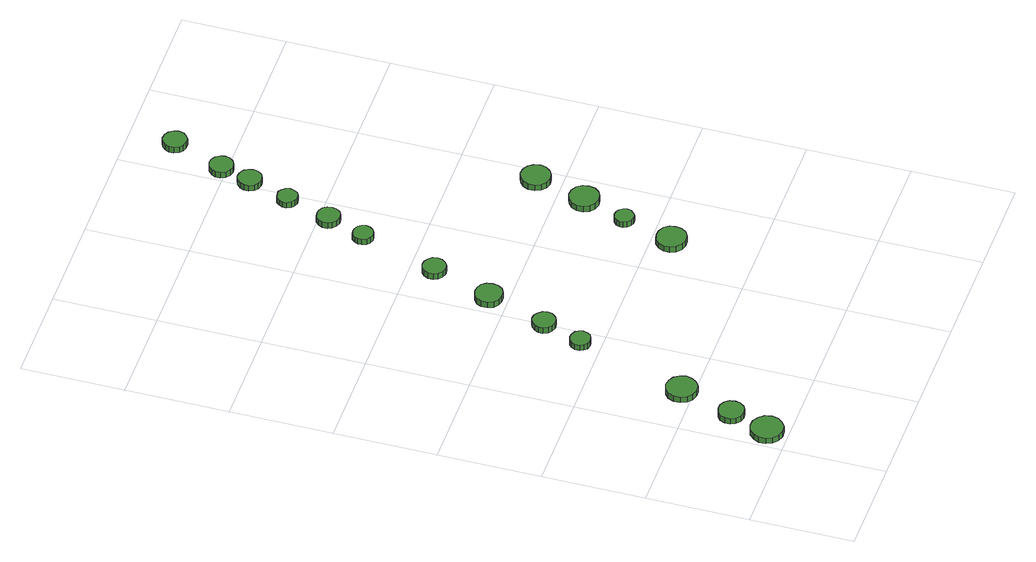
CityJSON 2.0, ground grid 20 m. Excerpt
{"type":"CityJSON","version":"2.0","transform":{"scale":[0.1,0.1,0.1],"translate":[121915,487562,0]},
"CityObjects":{
"tree1":{"type":"SolitaryVegetationObject","attributes":{"function":"something"},"geometry":[{"type":"MultiSurface","lod":"1","boundaries":[[[0,1,2,3,4,5,6,7,8,9,10,11,12,13,14]],[[15,16,17,18,19,20,21,22,23,24,25,26,27,28,29]],[[0,29,28,1]],[[1,28,27,2]],[[2,27,26,3]],[[3,26,25,4]],[[4,25,24,5]],[[5,24,23,6]],[[6,23,22,7]],[[7,22,21,8]],[[8,21,20,9]],[[9,20,19,10]],[[10,19,18,11]],[[11,18,17,12]],[[12,17,16,13]],[[13,16,15,14]],[[14,15,29,0]]]}]},
"tree2":{"type":"SolitaryVegetationObject","attributes":{"function":"something"},"geometry":[{"type":"MultiSurface","lod":"1","boundaries":[[[30,31,32,33,34,35,36,37,38,39,40,41,42,43,44]],[[45,46,47,48,49,50,51,52,53,54,55,56,57,58,59]],[[30,59,58,31]],[[31,58,57,32]],[[32,57,56,33]],[[33,56,55,34]],[[34,55,54,35]],[[35,54,53,36]],[[36,53,52,37]],[[37,52,51,38]],[[38,51,50,39]],[[39,50,49,40]],[[40,49,48,41]],[[41,48,47,42]],[[42,47,46,43]],[[43,46,45,44]],[[44,45,59,30]]]}]},
"tree3":{"type":"SolitaryVegetationObject","attributes":{"function":"something"},"geometry":[{"type":"MultiSurface","lod":"1","boundaries":[[[60,61,62,63,64,65,66,67,68,69,70,71,72,73,74]],[[75,76,77,78,79,80,81,82,83,84,85,86,87,88,89]],[[60,89,88,61]],[[61,88,87,62]],[[62,87,86,63]],[[63,86,85,64]],[[64,85,84,65]],[[65,84,83,66]],[[66,83,82,67]],[[67,82,81,68]],[[68,81,80,69]],[[69,80,79,70]],[[70,79,78,71]],[[71,78,77,72]],[[72,77,76,73]],[[73,76,75,74]],[[74,75,89,60]]]}]},
"tree4":{"type":"SolitaryVegetationObject","attributes":{"function":"something"},"geometry":[{"type":"MultiSurface","lod":"1","boundaries":[[[90,91,92,93,94,95,96,97,98,99,100,101,102,103,104]],[[105,106,107,108,109,110,111,112,113,114,115,116,117,118,119]],[[90,119,118,91]],[[91,118,117,92]],[[92,117,116,93]],[[93,116,115,94]],[[94,115,114,95]],[[95,114,113,96]],[[96,113,112,97]],[[97,112,111,98]],[[98,111,110,99]],[[99,110,109,100]],[[100,109,108,101]],[[101,108,107,102]],[[102,107,106,103]],[[103,106,105,104]],[[104,105,119,90]]]}]},
"tree5":{"type":"SolitaryVegetationObject","attributes":{"function":"something"},"geometry":[{"type":"MultiSurface","lod":"1","boundaries":[[[120,121,122,123,124,125,126,127,128,129,130,131,132,133,134]],[[135,136,137,138,139,140,141,142,143,144,145,146,147,148,149]],[[120,149,148,121]],[[121,148,147,122]],[[122,147,146,123]],[[123,146,145,124]],[[124,145,144,125]],[[125,144,143,126]],[[126,143,142,127]],[[127,142,141,128]],[[128,141,140,129]],[[129,140,139,130]],[[130,139,138,131]],[[131,138,137,132]],[[132,137,136,133]],[[133,136,135,134]],[[134,135,149,120]]]}]},
"tree6":{"type":"SolitaryVegetationObject","attributes":{"function":"something"},"geometry":[{"type":"MultiSurface","lod":"1","boundaries":[[[150,151,152,153,154,155,156,157,158,159,160,161,162,163,164]],[[165,166,167,168,169,170,171,172,173,174,175,176,177,178,179]],[[150,179,178,151]],[[151,178,177,152]],[[152,177,176,153]],[[153,176,175,154]],[[154,175,174,155]],[[155,174,173,156]],[[156,173,172,157]],[[157,172,171,158]],[[158,171,170,159]],[[159,170,169,160]],[[160,169,168,161]],[[161,168,167,162]],[[162,167,166,163]],[[163,166,165,164]],[[164,165,179,150]]]}]},
"tree7":{"type":"SolitaryVegetationObject","attributes":{"function":"something"},"geometry":[{"type":"MultiSurface","lod":"1","boundaries":[[[180,181,182,183,184,185,186,187,188,189,190,191,192,193,194]],[[195,196,197,198,199,200,201,202,203,204,205,206,207,208,209]],[[180,209,208,181]],[[181,208,207,182]],[[182,207,206,183]],[[183,206,205,184]],[[184,205,204,185]],[[185,204,203,186]],[[186,203,202,187]],[[187,202,201,188]],[[188,201,200,189]],[[189,200,199,190]],[[190,199,198,191]],[[191,198,197,192]],[[192,197,196,193]],[[193,196,195,194]],[[194,195,209,180]]]}]},
"tree8":{"type":"SolitaryVegetationObject","attributes":{"function":"something"},"geometry":[{"type":"MultiSurface","lod":"1","boundaries":[[[210,211,212,213,214,215,216,217,218,219,220,221,222,223,224]],[[225,226,227,228,229,230,231,232,233,234,235,236,237,238,239]],[[210,239,238,211]],[[211,238,237,212]],[[212,237,236,213]],[[213,236,235,214]],[[214,235,234,215]],[[215,234,233,216]],[[216,233,232,217]],[[217,232,231,218]],[[218,231,230,219]],[[219,230,229,220]],[[220,229,228,221]],[[221,228,227,222]],[[222,227,226,223]],[[223,226,225,224]],[[224,225,239,210]]]}]},
"tree9":{"type":"SolitaryVegetationObject","attributes":{"function":"something"},"geometry":[{"type":"MultiSurface","lod":"1","boundaries":[[[240,241,242,243,244,245,246,247,248,249,250,251,252,253,254]],[[255,256,257,258,259,260,261,262,263,264,265,266,267,268,269]],[[240,269,268,241]],[[241,268,267,242]],[[242,267,266,243]],[[243,266,265,244]],[[244,265,264,245]],[[245,264,263,246]],[[246,263,262,247]],[[247,262,261,248]],[[248,261,260,249]],[[249,260,259,250]],[[250,259,258,251]],[[251,258,257,252]],[[252,257,256,253]],[[253,256,255,254]],[[254,255,269,240]]]}]},
"tree10":{"type":"SolitaryVegetationObject","attributes":{"function":"something"},"geometry":[{"type":"MultiSurface","lod":"1","boundaries":[[[270,271,272,273,274,275,276,277,278,279,280,281,282,283,284]],[[285,286,287,288,289,290,291,292,293,294,295,296,297,298,299]],[[270,299,298,271]],[[271,298,297,272]],[[272,297,296,273]],[[273,296,295,274]],[[274,295,294,275]],[[275,294,293,276]],[[276,293,292,277]],[[277,292,291,278]],[[278,291,290,279]],[[279,290,289,280]],[[280,289,288,281]],[[281,288,287,282]],[[282,287,286,283]],[[283,286,285,284]],[[284,285,299,270]]]}]},
"tree11":{"type":"SolitaryVegetationObject","attributes":{"function":"something"},"geometry":[{"type":"MultiSurface","lod":"1","boundaries":[[[300,301,302,303,304,305,306,307,308,309,310,311,312,313,314]],[[315,316,317,318,319,320,321,322,323,324,325,326,327,328,329]],[[300,329,328,301]],[[301,328,327,302]],[[302,327,326,303]],[[303,326,325,304]],[[304,325,324,305]],[[305,324,323,306]],[[306,323,322,307]],[[307,322,321,308]],[[308,321,320,309]],[[309,320,319,310]],[[310,319,318,311]],[[311,318,317,312]],[[312,317,316,313]],[[313,316,315,314]],[[314,315,329,300]]]}]},
"tree12":{"type":"SolitaryVegetationObject","attributes":{"function":"something"},"geometry":[{"type":"MultiSurface","lod":"1","boundaries":[[[330,331,332,333,334,335,336,337,338,339,340,341,342,343,344]],[[345,346,347,348,349,350,351,352,353,354,355,356,357,358,359]],[[330,359,358,331]],[[331,358,357,332]],[[332,357,356,333]],[[333,356,355,334]],[[334,355,354,335]],[[335,354,353,336]],[[336,353,352,337]],[[337,352,351,338]],[[338,351,350,339]],[[339,350,349,340]],[[340,349,348,341]],[[341,348,347,342]],[[342,347,346,343]],[[343,346,345,344]],[[344,345,359,330]]]}]},
"tree13":{"type":"SolitaryVegetationObject","attributes":{"function":"something"},"geometry":[{"type":"MultiSurface","lod":"1","boundaries":[[[360,361,362,363,364,365,366,367,368,369,370,371,372,373,374]],[[375,376,377,378,379,380,381,382,383,384,385,386,387,388,389]],[[360,389,388,361]],[[361,388,387,362]],[[362,387,386,363]],[[363,386,385,364]],[[364,385,384,365]],[[365,384,383,366]],[[366,383,382,367]],[[367,382,381,368]],[[368,381,380,369]],[[369,380,379,370]],[[370,379,378,371]],[[371,378,377,372]],[[372,377,376,373]],[[373,376,375,374]],[[374,375,389,360]]]}]},
"tree14":{"type":"SolitaryVegetationObject","attributes":{"function":"something"},"geometry":[{"type":"MultiSurface","lod":"1","boundaries":[[[390,391,392,393,394,395,396,397,398,399,400,401,402,403,404]],[[405,406,407,408,409,410,411,412,413,414,415,416,417,418,419]],[[390,419,418,391]],[[391,418,417,392]],[[392,417,416,393]],[[393,416,415,394]],[[394,415,414,395]],[[395,414,413,396]],[[396,413,412,397]],[[397,412,411,398]],[[398,411,410,399]],[[399,410,409,400]],[[400,409,408,401]],[[401,408,407,402]],[[402,407,406,403]],[[403,406,405,404]],[[404,405,419,390]]]}]},
"tree15":{"type":"SolitaryVegetationObject","attributes":{"function":"something"},"geometry":[{"type":"MultiSurface","lod":"1","boundaries":[[[420,421,422,423,424,425,426,427,428,429,430,431,432,433,434]],[[435,436,437,438,439,440,441,442,443,444,445,446,447,448,449]],[[420,449,448,421]],[[421,448,447,422]],[[422,447,446,423]],[[423,446,445,424]],[[424,445,444,425]],[[425,444,443,426]],[[426,443,442,427]],[[427,442,441,428]],[[428,441,440,429]],[[429,440,439,430]],[[430,439,438,431]],[[431,438,437,432]],[[432,437,436,433]],[[433,436,435,434]],[[434,435,449,420]]]}]},
"tree16":{"type":"SolitaryVegetationObject","attributes":{"function":"something"},"geometry":[{"type":"MultiSurface","lod":"1","boundaries":[[[450,451,452,453,454,455,456,457,458,459,460,461,462,463,464]],[[465,466,467,468,469,470,471,472,473,474,475,476,477,478,479]],[[450,479,478,451]],[[451,478,477,452]],[[452,477,476,453]],[[453,476,475,454]],[[454,475,474,455]],[[455,474,473,456]],[[456,473,472,457]],[[457,472,471,458]],[[458,471,470,459]],[[459,470,469,460]],[[460,469,468,461]],[[461,468,467,462]],[[462,467,466,463]],[[463,466,465,464]],[[464,465,479,450]]]}]},
"tree17":{"type":"SolitaryVegetationObject","attributes":{"function":"something"},"geometry":[{"type":"MultiSurface","lod":"1","boundaries":[[[480,481,482,483,484,485,486,487,488,489,490,491,492,493,494]],[[495,496,497,498,499,500,501,502,503,504,505,506,507,508,509]],[[480,509,508,481]],[[481,508,507,482]],[[482,507,506,483]],[[483,506,505,484]],[[484,505,504,485]],[[485,504,503,486]],[[486,503,502,487]],[[487,502,501,488]],[[488,501,500,489]],[[489,500,499,490]],[[490,499,498,491]],[[491,498,497,492]],[[492,497,496,493]],[[493,496,495,494]],[[494,495,509,480]]]}]}
},
"vertices":[
[70,41,16],[67,54,16],[59,64,16],[48,71,16],[35,72,16],[23,68,16],[13,59,16],[8,47,16],[8,34,16],[13,22,16],[23,14,16],[35,10,16],[48,11,16],[59,18,16],[67,28,16],[67,28,3],[59,18,3],[48,11,3],[35,10,3],[23,14,3],[13,22,3],[8,34,3],[8,47,3],[13,59,3],[23,68,3],[35,72,3],[48,71,3],[59,64,3],[67,54,3],[70,41,3],
[89,117,16],[87,128,16],[81,136,16],[72,141,16],[62,142,16],[52,139,16],[44,132,16],[40,123,16],[40,112,16],[44,103,16],[52,96,16],[62,93,16],[72,94,16],[81,99,16],[87,107,16],[87,107,3],[81,99,3],[72,94,3],[62,93,3],[52,96,3],[44,103,3],[40,112,3],[40,123,3],[44,132,3],[52,139,3],[62,142,3],[72,141,3],[81,136,3],[87,128,3],[89,117,3],
[127,223,17],[124,235,17],[117,245,17],[106,251,17],[94,253,17],[82,249,17],[73,241,17],[68,229,17],[68,217,17],[73,205,17],[82,197,17],[94,193,17],[106,194,17],[117,201,17],[124,211,17],[124,211,4],[117,201,4],[106,194,4],[94,193,4],[82,197,4],[73,205,4],[68,217,4],[68,229,4],[73,241,4],[82,249,4],[94,253,4],[106,251,4],[117,245,4],[124,235,4],[127,223,4],
[191,441,15],[189,449,15],[185,455,15],[177,459,15],[169,460,15],[161,458,15],[155,452,15],[152,445,15],[152,436,15],[155,429,15],[161,423,15],[169,421,15],[177,422,15],[185,426,15],[189,432,15],[189,432,2],[185,426,2],[177,422,2],[169,421,2],[161,423,2],[155,429,2],[152,436,2],[152,445,2],[155,452,2],[161,458,2],[169,460,2],[177,459,2],[185,455,2],[189,449,2],[191,441,2],
[221,518,16],[219,527,16],[213,535,16],[205,540,16],[196,541,16],[187,538,16],[180,531,16],[176,523,16],[176,514,16],[180,505,16],[187,499,16],[196,496,16],[205,497,16],[213,502,16],[219,509,16],[219,509,3],[213,502,3],[205,497,3],[196,496,3],[187,499,3],[180,505,3],[176,514,3],[176,523,3],[180,531,3],[187,538,3],[196,541,3],[205,540,3],[213,535,3],[219,527,3],[221,518,3],
[264,637,17],[262,648,17],[256,657,17],[246,662,17],[235,663,17],[225,660,17],[216,653,17],[212,643,17],[212,632,17],[216,621,17],[225,614,17],[235,611,17],[246,612,17],[256,617,17],[262,626,17],[262,626,4],[256,617,4],[246,612,4],[235,611,4],[225,614,4],[216,621,4],[212,632,4],[212,643,4],[216,653,4],[225,660,4],[235,663,4],[246,662,4],[256,657,4],[262,648,4],[264,637,4],
[303,755,16],[301,764,16],[295,771,16],[287,776,16],[278,777,16],[269,774,16],[262,768,16],[258,759,16],[258,750,16],[262,741,16],[269,735,16],[278,732,16],[287,733,16],[295,738,16],[301,746,16],[301,746,3],[295,738,3],[287,733,3],[278,732,3],[269,735,3],[262,741,3],[258,750,3],[258,759,3],[262,768,3],[269,774,3],[278,777,3],[287,776,3],[295,771,3],[301,764,3],[303,755,3],
[514,363,16],[512,374,16],[505,384,16],[494,390,16],[482,391,16],[471,388,16],[462,380,16],[457,369,16],[457,357,16],[462,346,16],[471,338,16],[482,334,16],[494,335,16],[505,341,16],[512,351,16],[512,351,3],[505,341,3],[494,335,3],[482,334,3],[471,338,3],[462,346,3],[457,357,3],[457,369,3],[462,380,3],[471,388,3],[482,391,3],[494,390,3],[505,384,3],[512,374,3],[514,363,3],
[350,907,15],[348,915,15],[343,921,15],[336,925,15],[328,926,15],[320,924,15],[314,918,15],[311,911,15],[311,903,15],[314,895,15],[320,890,15],[328,887,15],[336,888,15],[343,892,15],[348,899,15],[348,899,2],[343,892,2],[336,888,2],[328,887,2],[320,890,2],[314,895,2],[311,903,2],[311,911,2],[314,918,2],[320,924,2],[328,926,2],[336,925,2],[343,921,2],[348,915,2],[350,907,2],
[378,981,16],[376,990,16],[371,998,16],[363,1002,16],[354,1003,16],[345,1001,16],[338,994,16],[334,986,16],[334,976,16],[338,968,16],[345,962,16],[354,959,16],[363,960,16],[371,964,16],[376,972,16],[376,972,3],[371,964,3],[363,960,3],[354,959,3],[345,962,3],[338,968,3],[334,976,3],[334,986,3],[338,994,3],[345,1001,3],[354,1003,3],[363,1002,3],[371,998,3],[376,990,3],[378,981,3],
[535,463,15],[533,470,15],[528,477,15],[522,480,15],[514,481,15],[507,479,15],[501,474,15],[498,467,15],[498,459,15],[501,452,15],[507,447,15],[514,444,15],[522,445,15],[528,449,15],[533,455,15],[533,455,2],[528,449,2],[522,445,2],[514,444,2],[507,447,2],[501,452,2],[498,459,2],[498,467,2],[501,474,2],[507,479,2],[514,481,2],[522,480,2],[528,477,2],[533,470,2],[535,463,2],
[404,1069,16],[402,1077,16],[398,1083,16],[391,1088,16],[382,1088,16],[375,1086,16],[369,1080,16],[365,1073,16],[365,1065,16],[369,1057,16],[375,1052,16],[382,1049,16],[391,1050,16],[398,1054,16],[402,1061,16],[402,1061,3],[398,1054,3],[391,1050,3],[382,1049,3],[375,1052,3],[369,1057,3],[365,1065,3],[365,1073,3],[369,1080,3],[375,1086,3],[382,1088,3],[391,1088,3],[398,1083,3],[402,1077,3],[404,1069,3],
[573,548,16],[571,560,16],[564,570,16],[553,576,16],[541,577,16],[530,573,16],[521,565,16],[516,554,16],[516,542,16],[521,531,16],[530,523,16],[541,520,16],[553,521,16],[564,527,16],[571,536,16],[571,536,3],[564,527,3],[553,521,3],[541,520,3],[530,523,3],[521,531,3],[516,542,3],[516,554,3],[521,565,3],[530,573,3],[541,577,3],[553,576,3],[564,570,3],[571,560,3],[573,548,3],
[433,1149,17],[431,1158,17],[426,1166,17],[417,1171,17],[408,1172,17],[399,1169,17],[392,1162,17],[388,1154,17],[388,1144,17],[392,1135,17],[399,1129,17],[408,1126,17],[417,1127,17],[426,1132,17],[431,1139,17],[431,1139,4],[426,1132,4],[417,1127,4],[408,1126,4],[399,1129,4],[392,1135,4],[388,1144,4],[388,1154,4],[392,1162,4],[399,1169,4],[408,1172,4],[417,1171,4],[426,1166,4],[431,1158,4],[433,1149,4],
[602,650,16],[599,662,16],[592,672,16],[582,678,16],[570,679,16],[559,675,16],[550,667,16],[545,656,16],[545,644,16],[550,633,16],[559,625,16],[570,622,16],[582,623,16],[592,629,16],[599,639,16],[599,639,3],[592,629,3],[582,623,3],[570,622,3],[559,625,3],[550,633,3],[545,644,3],[545,656,3],[550,667,3],[559,675,3],[570,679,3],[582,678,3],[592,672,3],[599,662,3],[602,650,3],
[454,1210,16],[452,1219,16],[446,1227,16],[438,1232,16],[429,1233,16],[420,1230,16],[412,1223,16],[408,1215,16],[408,1205,16],[412,1196,16],[420,1190,16],[429,1187,16],[438,1188,16],[446,1193,16],[452,1200,16],[452,1200,3],[446,1193,3],[438,1188,3],[429,1187,3],[420,1190,3],[412,1196,3],[408,1205,3],[408,1215,3],[412,1223,3],[420,1230,3],[429,1233,3],[438,1232,3],[446,1227,3],[452,1219,3],[454,1210,3],
[492,1311,18],[490,1320,18],[484,1328,18],[476,1333,18],[466,1334,18],[457,1331,18],[450,1324,18],[446,1316,18],[446,1306,18],[450,1297,18],[457,1291,18],[466,1288,18],[476,1289,18],[484,1294,18],[490,1301,18],[490,1301,5],[484,1294,5],[476,1289,5],[466,1288,5],[457,1291,5],[450,1297,5],[446,1306,5],[446,1316,5],[450,1324,5],[457,1331,5],[466,1334,5],[476,1333,5],[484,1328,5],[490,1320,5],[492,1311,5]
]}
